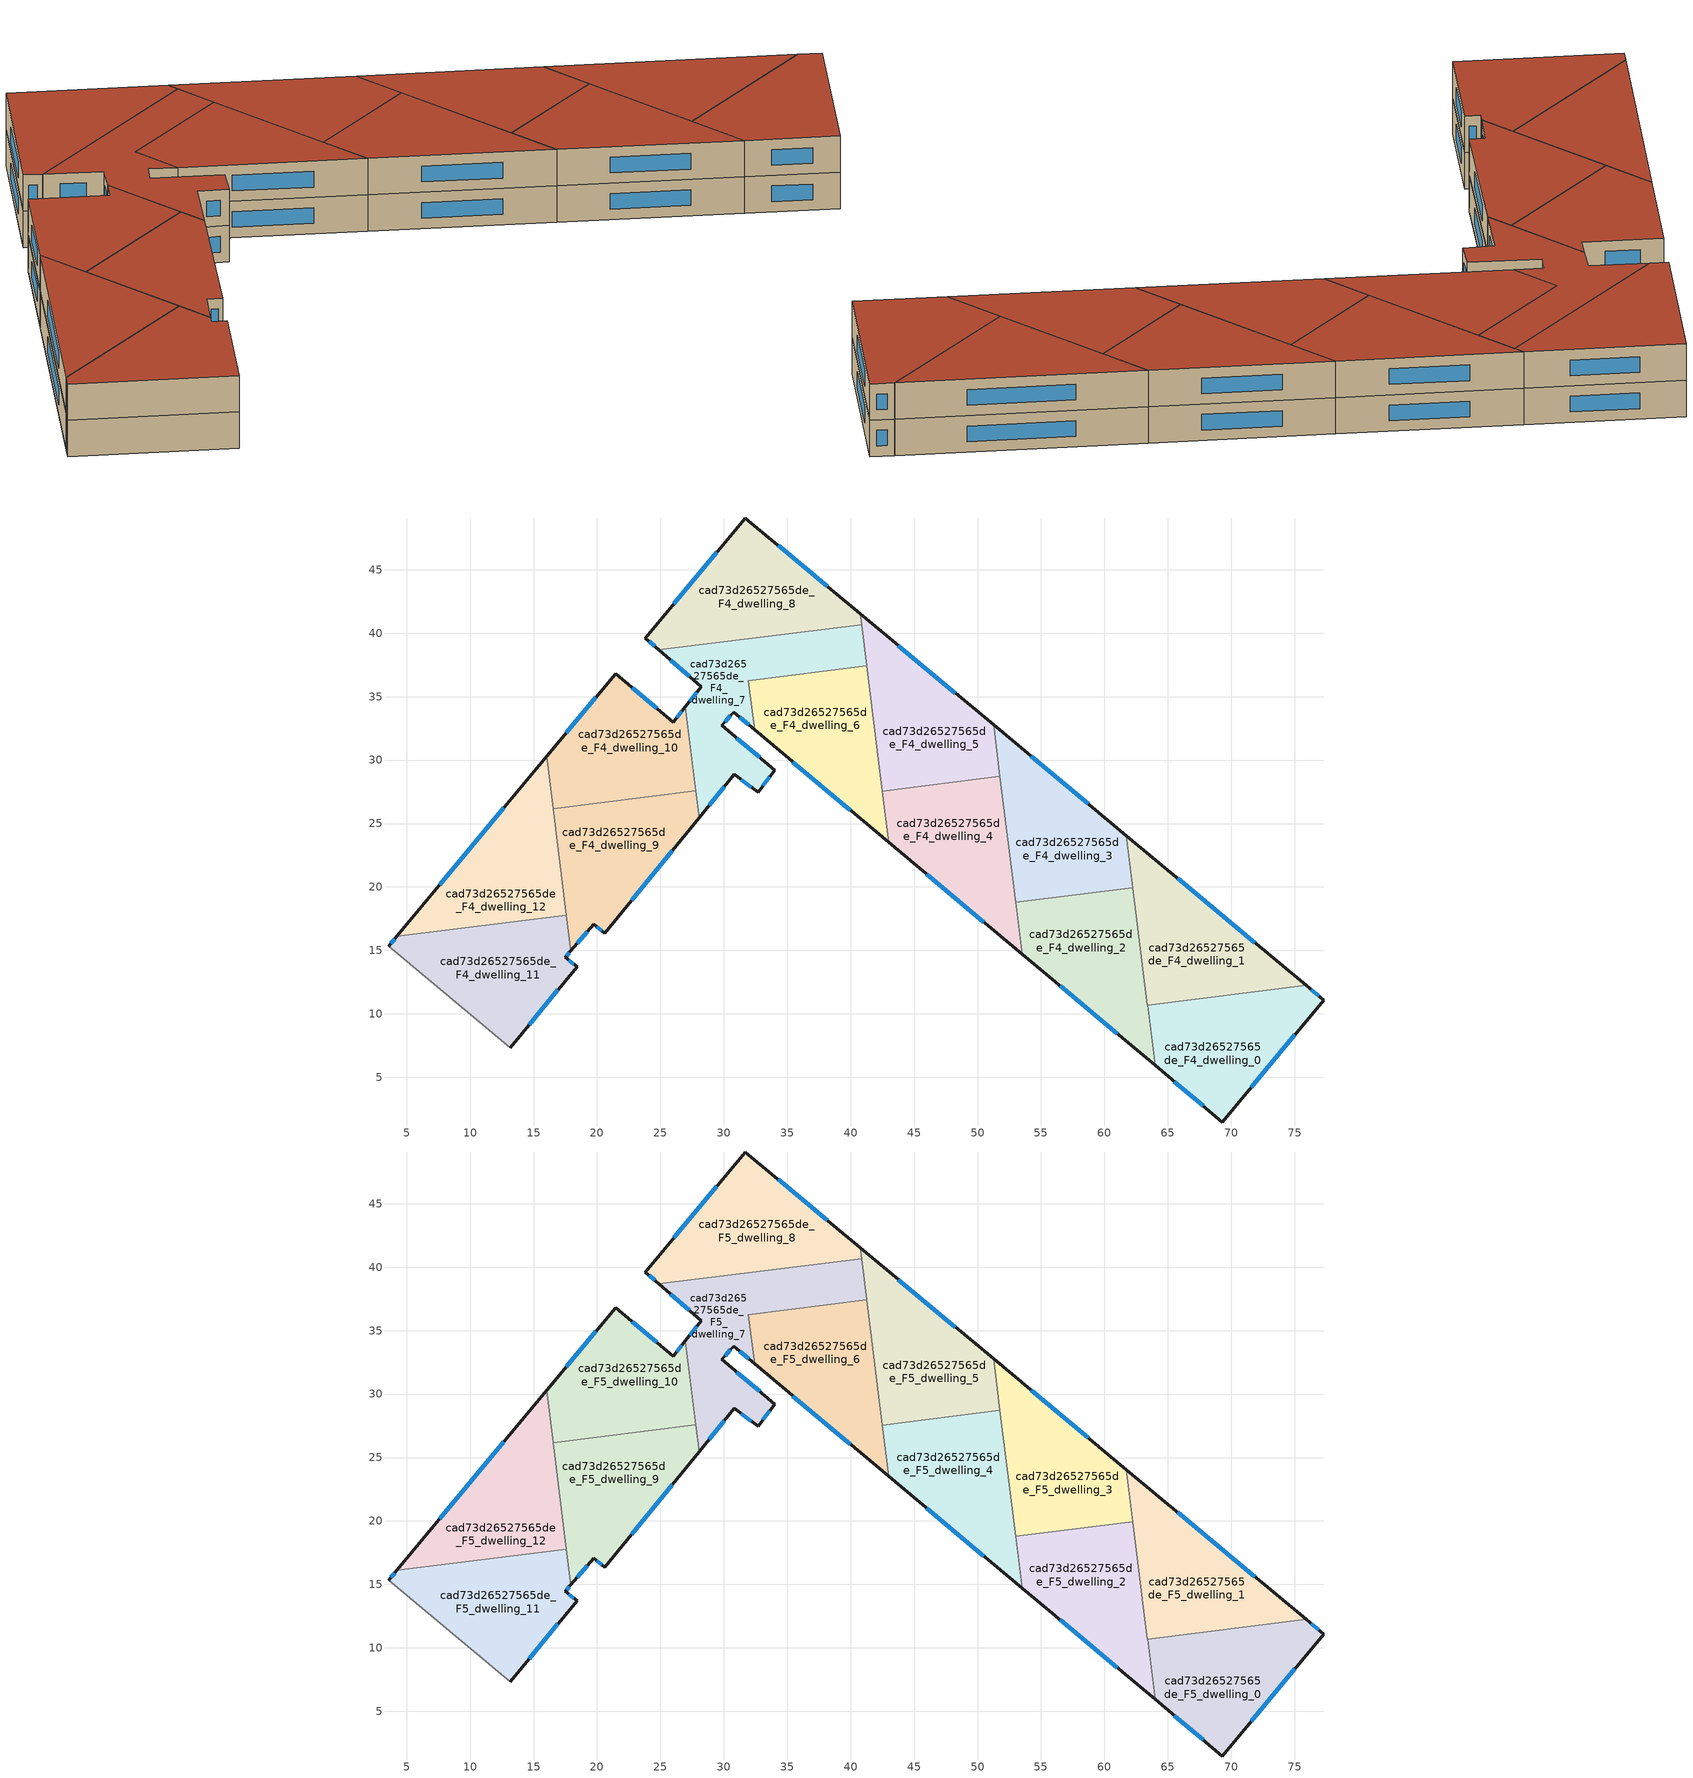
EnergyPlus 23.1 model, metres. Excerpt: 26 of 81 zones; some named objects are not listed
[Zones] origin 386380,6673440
cad73d26527565de_F4_dwelling_0
 floor to cad73d26527565de_F3_dwelling_0 (EU_floor_Construction): 77.3,11.08 69.3,1.47 63.99,5.93 63.4,10.68 75.9,12.24 z12
 wall outside (EU_wall_Construction): 63.99,5.93 69.3,1.47 77.3,11.08 75.9,12.24 z12:15
 wall to cad73d26527565de_F4_dwelling_1 (EU_wall_Construction): 75.9,12.24 63.4,10.68 z12:15
 wall to cad73d26527565de_F4_dwelling_2 (EU_wall_Construction): 63.4,10.68 63.99,5.93 z12:15
 window (EU_Window_Construction): 76.9,11.41 76.3,11.91 / 71.59,4.22 75.01,8.33 / 65.51,4.65 67.78,2.74 z12.86:14.14
cad73d26527565de_F4_dwelling_1
 floor to cad73d26527565de_F3_dwelling_1 (EU_floor_Construction): 75.9,12.24 63.4,10.68 61.73,24.05 z12
 wall outside (EU_wall_Construction): 75.9,12.24 61.73,24.05 z12:15
 wall to cad73d26527565de_F4_dwelling_3 (EU_wall_Construction): 61.73,24.05 62.24,19.94 z12:15
 wall to cad73d26527565de_F4_dwelling_2 (EU_wall_Construction): 62.24,19.94 63.39,10.68 z12:15
 window (EU_Window_Construction): 71.85,15.62 65.78,20.68 z12.86:14.14
cad73d26527565de_F4_dwelling_10
 floor to cad73d26527565de_F3_dwelling_10 (EU_floor_Construction): 26.97,34.19 27.79,27.58 16.55,26.18 16.04,30.29 21.47,36.81 26.03,32.99 z12
 wall outside (EU_wall_Construction): 26.97,34.19 26.03,32.99 21.47,36.81 16.04,30.29 z12:15
 wall to cad73d26527565de_F4_dwelling_9 (EU_wall_Construction): 16.55,26.18 27.79,27.58 z12:15
 wall to cad73d26527565de_F4_dwelling_12 (EU_wall_Construction): 16.04,30.29 16.55,26.18 z12:15
 wall to cad73d26527565de_F4_dwelling_7 (EU_wall_Construction): 27.8,27.58 26.97,34.19 z12:15
 window (EU_Window_Construction): 19.92,34.95 17.59,32.15 / 24.73,34.08 22.77,35.72 / 26.7,33.85 26.3,33.33 z12.86:14.14
cad73d26527565de_F4_dwelling_11
 floor to cad73d26527565de_F3_dwelling_11 (EU_floor_Construction): 17.6,17.77 17.95,14.95 17.51,14.44 18.43,13.7 13.16,7.33 3.58,15.32 4.23,16.11 z12
 wall outside (EU_wall_Construction): 13.16,7.33 18.43,13.7 17.51,14.44 17.95,14.95 / 4.23,16.11 3.58,15.32 z12:15
 wall adiabatic (EU_wall_Construction): 3.58,15.32 13.16,7.33 z12:15
 wall to cad73d26527565de_F4_dwelling_12 (EU_wall_Construction): 17.6,17.77 4.23,16.11 z12:15
 wall to cad73d26527565de_F4_dwelling_9 (EU_wall_Construction): 17.95,14.95 17.6,17.77 z12:15
 window (EU_Window_Construction): 14.67,9.15 16.93,11.88 / 4.04,15.88 3.76,15.55 / 17.64,14.59 17.82,14.81 / 18.17,13.91 17.78,14.23 z12.86:14.14
cad73d26527565de_F4_dwelling_12
 floor to cad73d26527565de_F3_dwelling_12 (EU_floor_Construction): 16.04,30.29 17.6,17.77 4.23,16.11 z12
 wall outside (EU_wall_Construction): 16.04,30.29 4.23,16.11 z12:15
 wall to cad73d26527565de_F4_dwelling_9 (EU_wall_Construction): 17.6,17.77 16.55,26.18 z12:15
 window (EU_Window_Construction): 12.66,26.24 7.6,20.16 z12.86:14.14
cad73d26527565de_F4_dwelling_2
 floor to cad73d26527565de_F3_dwelling_2 (EU_floor_Construction): 62.24,19.94 63.99,5.93 53.51,14.71 53,18.79 z12
 wall outside (EU_wall_Construction): 53.51,14.71 63.99,5.93 z12:15
 wall to cad73d26527565de_F4_dwelling_3 (EU_wall_Construction): 62.24,19.94 53,18.79 z12:15
 wall to cad73d26527565de_F4_dwelling_4 (EU_wall_Construction): 53,18.79 53.51,14.71 z12:15
 window (EU_Window_Construction): 56.5,12.2 60.99,8.44 z12.86:14.14
cad73d26527565de_F4_dwelling_3
 floor to cad73d26527565de_F3_dwelling_3 (EU_floor_Construction): 61.73,24.05 62.24,19.94 53,18.79 51.26,32.77 z12
 wall outside (EU_wall_Construction): 61.73,24.05 51.26,32.77 z12:15
 wall to cad73d26527565de_F4_dwelling_5 (EU_wall_Construction): 51.26,32.77 51.76,28.71 z12:15
 wall to cad73d26527565de_F4_dwelling_4 (EU_wall_Construction): 51.76,28.71 53,18.79 z12:15
 window (EU_Window_Construction): 58.74,26.54 54.25,30.28 z12.86:14.14
cad73d26527565de_F4_dwelling_4
 floor to cad73d26527565de_F3_dwelling_4 (EU_floor_Construction): 51.76,28.71 53.51,14.71 43,23.52 42.49,27.55 z12
 wall outside (EU_wall_Construction): 43,23.52 53.51,14.71 z12:15
 wall to cad73d26527565de_F4_dwelling_5 (EU_wall_Construction): 51.76,28.71 42.49,27.55 z12:15
 wall to cad73d26527565de_F4_dwelling_6 (EU_wall_Construction): 42.49,27.55 43,23.52 z12:15
 window (EU_Window_Construction): 46,21 50.5,17.23 z12.86:14.14
cad73d26527565de_F4_dwelling_5
 floor to cad73d26527565de_F3_dwelling_5 (EU_floor_Construction): 51.26,32.77 51.76,28.71 42.49,27.55 40.75,41.53 z12
 wall outside (EU_wall_Construction): 51.26,32.77 40.75,41.53 z12:15
 wall to cad73d26527565de_F4_dwelling_7 (EU_wall_Construction): 40.86,40.68 41.26,37.42 z12:15
 wall to cad73d26527565de_F4_dwelling_8 (EU_wall_Construction): 40.75,41.53 40.86,40.68 z12:15
 wall to cad73d26527565de_F4_dwelling_6 (EU_wall_Construction): 41.26,37.42 42.49,27.56 z12:15
 window (EU_Window_Construction): 48.26,35.27 43.75,39.02 z12.86:14.14
cad73d26527565de_F4_dwelling_6
 floor to cad73d26527565de_F3_dwelling_6 (EU_floor_Construction): 41.26,37.42 43,23.52 32.43,32.38 31.94,36.26 z12
 wall outside (EU_wall_Construction): 32.43,32.38 43,23.52 z12:15
 wall to cad73d26527565de_F4_dwelling_7 (EU_wall_Construction): 41.26,37.42 31.94,36.26 32.43,32.38 z12:15
 window (EU_Window_Construction): 35.45,29.85 39.98,26.05 z12.86:14.14
cad73d26527565de_F4_dwelling_7
 floor to cad73d26527565de_F3_dwelling_7 (EU_floor_Construction): 40.86,40.68 41.26,37.42 31.94,36.26 32.43,32.38 30.77,33.77 29.84,32.74 34.01,29.2 32.71,27.47 30.83,28.86 28.06,25.46 26.97,34.19 28.22,35.78 24.87,38.69 z12
 wall outside (EU_wall_Construction): 28.06,25.46 30.83,28.86 32.71,27.47 34.01,29.2 29.84,32.74 30.77,33.77 32.43,32.38 / 24.87,38.69 28.22,35.78 26.97,34.19 z12:15
 wall to cad73d26527565de_F4_dwelling_8 (EU_wall_Construction): 40.86,40.68 24.87,38.69 z12:15
 wall to cad73d26527565de_F4_dwelling_9 (EU_wall_Construction): 27.8,27.58 28.06,25.46 z12:15
 window (EU_Window_Construction): 31.24,33.37 31.95,32.78 / 30.1,33.04 30.5,33.48 / 32.81,30.21 31.03,31.73 / 33.08,27.96 33.63,28.7 / 31.37,28.46 32.17,27.87 / 28.85,26.43 30.04,27.89 / 27.86,35.33 27.33,34.65 / 25.82,37.86 27.26,36.61 z12.86:14.14
cad73d26527565de_F4_dwelling_8
 floor to cad73d26527565de_F3_dwelling_8 (EU_floor_Construction): 40.75,41.53 40.86,40.68 24.87,38.69 23.8,39.61 31.68,49.08 z12
 wall outside (EU_wall_Construction): 40.75,41.53 31.68,49.08 23.8,39.61 24.87,38.69 z12:15
 window (EU_Window_Construction): 24.11,39.35 24.56,38.95 / 29.43,46.38 26.05,42.32 / 38.16,43.68 34.27,46.92 z12.86:14.14
cad73d26527565de_F4_dwelling_9
 floor to cad73d26527565de_F3_dwelling_9 (EU_floor_Construction): 27.79,27.58 28.06,25.46 20.62,16.34 19.73,17.05 17.95,14.95 16.55,26.18 z12
 wall outside (EU_wall_Construction): 17.95,14.95 19.73,17.05 20.62,16.34 28.06,25.46 z12:15
 window (EU_Window_Construction): 19.99,16.85 20.37,16.54 / 18.46,15.55 19.22,16.45 / 22.75,18.95 25.93,22.86 z12.86:14.14
cad73d26527565de_F5_dwelling_0
 floor to cad73d26527565de_F4_dwelling_0 (EU_floor_Construction): 77.3,11.08 69.3,1.47 63.99,5.93 63.4,10.68 75.9,12.24 z15
 wall outside (EU_wall_Construction): 63.99,5.93 69.3,1.47 77.3,11.08 75.9,12.24 z15:18
 wall to cad73d26527565de_F5_dwelling_1 (EU_wall_Construction): 75.9,12.24 63.4,10.68 z15:18
 wall to cad73d26527565de_F5_dwelling_2 (EU_wall_Construction): 63.4,10.68 63.99,5.93 z15:18
 window (EU_Window_Construction): 76.9,11.41 76.3,11.91 / 71.59,4.22 75.01,8.33 / 65.51,4.65 67.78,2.74 z15.86:17.14
 roof outside (EU_roof_Construction): 69.3,1.47 77.3,11.08 75.9,12.24 63.4,10.68 63.99,5.93 z18
cad73d26527565de_F5_dwelling_1
 floor to cad73d26527565de_F4_dwelling_1 (EU_floor_Construction): 75.9,12.24 63.4,10.68 61.73,24.05 z15
 wall outside (EU_wall_Construction): 75.9,12.24 61.73,24.05 z15:18
 wall to cad73d26527565de_F5_dwelling_3 (EU_wall_Construction): 61.73,24.05 62.24,19.94 z15:18
 wall to cad73d26527565de_F5_dwelling_2 (EU_wall_Construction): 62.24,19.94 63.39,10.68 z15:18
 window (EU_Window_Construction): 71.85,15.62 65.78,20.68 z15.86:17.14
 roof outside (EU_roof_Construction): 75.9,12.24 61.73,24.05 63.4,10.68 z18
cad73d26527565de_F5_dwelling_10
 floor to cad73d26527565de_F4_dwelling_10 (EU_floor_Construction): 26.97,34.19 27.79,27.58 16.55,26.18 16.04,30.29 21.47,36.81 26.03,32.99 z15
 wall outside (EU_wall_Construction): 26.97,34.19 26.03,32.99 21.47,36.81 16.04,30.29 z15:18
 wall to cad73d26527565de_F5_dwelling_9 (EU_wall_Construction): 16.55,26.18 27.79,27.58 z15:18
 wall to cad73d26527565de_F5_dwelling_12 (EU_wall_Construction): 16.04,30.29 16.55,26.18 z15:18
 wall to cad73d26527565de_F5_dwelling_7 (EU_wall_Construction): 27.8,27.58 26.97,34.19 z15:18
 window (EU_Window_Construction): 19.92,34.95 17.59,32.15 / 24.73,34.08 22.77,35.72 / 26.7,33.85 26.3,33.33 z15.86:17.14
 roof outside (EU_roof_Construction): 27.79,27.58 26.97,34.19 26.03,32.99 21.47,36.81 16.04,30.29 16.55,26.18 z18
cad73d26527565de_F5_dwelling_11
 floor to cad73d26527565de_F4_dwelling_11 (EU_floor_Construction): 17.6,17.77 17.95,14.95 17.51,14.44 18.43,13.7 13.16,7.33 3.58,15.32 4.23,16.11 z15
 wall outside (EU_wall_Construction): 13.16,7.33 18.43,13.7 17.51,14.44 17.95,14.95 / 4.23,16.11 3.58,15.32 z15:18
 wall adiabatic (EU_wall_Construction): 3.58,15.32 13.16,7.33 z15:18
 wall to cad73d26527565de_F5_dwelling_12 (EU_wall_Construction): 17.6,17.77 4.23,16.11 z15:18
 wall to cad73d26527565de_F5_dwelling_9 (EU_wall_Construction): 17.95,14.95 17.6,17.77 z15:18
 window (EU_Window_Construction): 14.67,9.15 16.93,11.88 / 4.04,15.88 3.76,15.55 / 17.64,14.59 17.82,14.81 / 18.17,13.91 17.78,14.23 z15.86:17.14
 roof outside (EU_roof_Construction): 13.16,7.33 18.43,13.7 17.51,14.44 17.95,14.95 17.6,17.77 4.23,16.11 3.58,15.32 z18
cad73d26527565de_F5_dwelling_12
 floor to cad73d26527565de_F4_dwelling_12 (EU_floor_Construction): 16.04,30.29 17.6,17.77 4.23,16.11 z15
 wall outside (EU_wall_Construction): 16.04,30.29 4.23,16.11 z15:18
 wall to cad73d26527565de_F5_dwelling_9 (EU_wall_Construction): 17.6,17.77 16.55,26.18 z15:18
 window (EU_Window_Construction): 12.66,26.24 7.6,20.16 z15.86:17.14
 roof outside (EU_roof_Construction): 17.6,17.77 16.04,30.29 4.23,16.11 z18
cad73d26527565de_F5_dwelling_2
 floor to cad73d26527565de_F4_dwelling_2 (EU_floor_Construction): 62.24,19.94 63.99,5.93 53.51,14.71 53,18.79 z15
 wall outside (EU_wall_Construction): 53.51,14.71 63.99,5.93 z15:18
 wall to cad73d26527565de_F5_dwelling_3 (EU_wall_Construction): 62.24,19.94 53,18.79 z15:18
 wall to cad73d26527565de_F5_dwelling_4 (EU_wall_Construction): 53,18.79 53.51,14.71 z15:18
 window (EU_Window_Construction): 56.5,12.2 60.99,8.44 z15.86:17.14
 roof outside (EU_roof_Construction): 63.99,5.93 62.24,19.94 53,18.79 53.51,14.71 z18
cad73d26527565de_F5_dwelling_3
 floor to cad73d26527565de_F4_dwelling_3 (EU_floor_Construction): 61.73,24.05 62.24,19.94 53,18.79 51.26,32.77 z15
 wall outside (EU_wall_Construction): 61.73,24.05 51.26,32.77 z15:18
 wall to cad73d26527565de_F5_dwelling_5 (EU_wall_Construction): 51.26,32.77 51.76,28.71 z15:18
 wall to cad73d26527565de_F5_dwelling_4 (EU_wall_Construction): 51.76,28.71 53,18.79 z15:18
 window (EU_Window_Construction): 58.74,26.54 54.25,30.28 z15.86:17.14
 roof outside (EU_roof_Construction): 62.24,19.94 61.73,24.05 51.26,32.77 53,18.79 z18
cad73d26527565de_F5_dwelling_4
 floor to cad73d26527565de_F4_dwelling_4 (EU_floor_Construction): 51.76,28.71 53.51,14.71 43,23.52 42.49,27.55 z15
 wall outside (EU_wall_Construction): 43,23.52 53.51,14.71 z15:18
 wall to cad73d26527565de_F5_dwelling_5 (EU_wall_Construction): 51.76,28.71 42.49,27.55 z15:18
 wall to cad73d26527565de_F5_dwelling_6 (EU_wall_Construction): 42.49,27.55 43,23.52 z15:18
 window (EU_Window_Construction): 46,21 50.5,17.23 z15.86:17.14
 roof outside (EU_roof_Construction): 53.51,14.71 51.76,28.71 42.49,27.55 43,23.52 z18
cad73d26527565de_F5_dwelling_5
 floor to cad73d26527565de_F4_dwelling_5 (EU_floor_Construction): 51.26,32.77 51.76,28.71 42.49,27.55 40.75,41.53 z15
 wall outside (EU_wall_Construction): 51.26,32.77 40.75,41.53 z15:18
 wall to cad73d26527565de_F5_dwelling_7 (EU_wall_Construction): 40.86,40.68 41.26,37.42 z15:18
 wall to cad73d26527565de_F5_dwelling_8 (EU_wall_Construction): 40.75,41.53 40.86,40.68 z15:18
 wall to cad73d26527565de_F5_dwelling_6 (EU_wall_Construction): 41.26,37.42 42.49,27.56 z15:18
 window (EU_Window_Construction): 48.26,35.27 43.75,39.02 z15.86:17.14
 roof outside (EU_roof_Construction): 51.76,28.71 51.26,32.77 40.75,41.53 42.49,27.55 z18
cad73d26527565de_F5_dwelling_6
 floor to cad73d26527565de_F4_dwelling_6 (EU_floor_Construction): 41.26,37.42 43,23.52 32.43,32.38 31.94,36.26 z15
 wall outside (EU_wall_Construction): 32.43,32.38 43,23.52 z15:18
 wall to cad73d26527565de_F5_dwelling_7 (EU_wall_Construction): 41.26,37.42 31.94,36.26 32.43,32.38 z15:18
 window (EU_Window_Construction): 35.45,29.85 39.98,26.05 z15.86:17.14
 roof outside (EU_roof_Construction): 43,23.52 41.26,37.42 31.94,36.26 32.43,32.38 z18
cad73d26527565de_F5_dwelling_7
 floor to cad73d26527565de_F4_dwelling_7 (EU_floor_Construction): 40.86,40.68 41.26,37.42 31.94,36.26 32.43,32.38 30.77,33.77 29.84,32.74 34.01,29.2 32.71,27.47 30.83,28.86 28.06,25.46 26.97,34.19 28.22,35.78 24.87,38.69 z15
 wall outside (EU_wall_Construction): 28.06,25.46 30.83,28.86 32.71,27.47 34.01,29.2 29.84,32.74 30.77,33.77 32.43,32.38 / 24.87,38.69 28.22,35.78 26.97,34.19 z15:18
 wall to cad73d26527565de_F5_dwelling_8 (EU_wall_Construction): 40.86,40.68 24.87,38.69 z15:18
 wall to cad73d26527565de_F5_dwelling_9 (EU_wall_Construction): 27.8,27.58 28.06,25.46 z15:18
 window (EU_Window_Construction): 31.24,33.37 31.95,32.78 / 30.1,33.04 30.5,33.48 / 32.81,30.21 31.03,31.73 / 33.08,27.96 33.63,28.7 / 31.37,28.46 32.17,27.87 / 28.85,26.43 30.04,27.89 / 27.86,35.33 27.33,34.65 / 25.82,37.86 27.26,36.61 z15.86:17.14
 roof outside (EU_roof_Construction): 34.01,29.2 29.84,32.74 30.77,33.77 32.43,32.38 31.94,36.26 41.26,37.42 40.86,40.68 24.87,38.69 28.22,35.78 26.97,34.19 28.06,25.46 30.83,28.86 32.71,27.47 z18
cad73d26527565de_F5_dwelling_8
 floor to cad73d26527565de_F4_dwelling_8 (EU_floor_Construction): 40.75,41.53 40.86,40.68 24.87,38.69 23.8,39.61 31.68,49.08 z15
 wall outside (EU_wall_Construction): 40.75,41.53 31.68,49.08 23.8,39.61 24.87,38.69 z15:18
 window (EU_Window_Construction): 24.11,39.35 24.56,38.95 / 29.43,46.38 26.05,42.32 / 38.16,43.68 34.27,46.92 z15.86:17.14
 roof outside (EU_roof_Construction): 40.86,40.68 40.75,41.53 31.68,49.08 23.8,39.61 24.87,38.69 z18
cad73d26527565de_F5_dwelling_9
 floor to cad73d26527565de_F4_dwelling_9 (EU_floor_Construction): 27.79,27.58 28.06,25.46 20.62,16.34 19.73,17.05 17.95,14.95 16.55,26.18 z15
 wall outside (EU_wall_Construction): 17.95,14.95 19.73,17.05 20.62,16.34 28.06,25.46 z15:18
 window (EU_Window_Construction): 19.99,16.85 20.37,16.54 / 18.46,15.55 19.22,16.45 / 22.75,18.95 25.93,22.86 z15.86:17.14
 roof outside (EU_roof_Construction): 20.62,16.34 28.06,25.46 27.79,27.58 16.55,26.18 17.95,14.95 19.73,17.05 z18
[Building]
EU S2 Campaign: North Axis=0; Terrain=City; Solar Distribution=FullExterior
[Site:Location]
Helsinki-Vantaa.AP: Latitude=60.317; Longitude=24.963; Time Zone=2; Elevation=54.6
[SizingPeriod:WeatherFileDays]
AnnualSizingPeriod: Begin Month=1; Begin Day of Month=1; End Month=12; End Day of Month=31; Day of Week for Start Day=Monday; Use Weather File Daylight Saving Period=No; Use Weather File Rain and Snow Indicators=No
[MATERIAL]
EU_InternalMass_Material: Roughness=MediumRough; Thickness=0.1; Conductivity=1; Density=1800; Specific Heat=900; Thermal Absorptance=0.9; Solar Absorptance=0.7; Visible Absorptance=0.7
[MATERIAL:NOMASS] Roughness=MediumRough; Thermal Absorptance=0.9; Solar Absorptance=0.7; Visible Absorptance=0.7
Name | Thermal Resistance
EU_wall_NoMass | 1.10183
EU_roof_NoMass; EU_floor_NoMass | 1.70606
[WINDOWMATERIAL:SIMPLEGLAZINGSYSTEM]
EU_Window_SimpleGlazing: UFactor=3.11035; Solar Heat Gain Coefficient=0.8; Visible Transmittance=0.8
[CONSTRUCTION]
EU_wall_Construction: EU_wall_NoMass
EU_roof_Construction: EU_roof_NoMass
EU_floor_Construction: EU_floor_NoMass
EU_Window_Construction: EU_Window_SimpleGlazing
EU_InternalMass_Construction: EU_InternalMass_Material
[ZONE] Type=1; Multiplier=1; Ceiling Height=autocalculate; Floor Area=autocalculate; Part of Total Floor Area=Yes
Name | Volume
cad73d26527565de_F4_dwelling_0; cad73d26527565de_F5_dwelling_0 | 254.694
cad73d26527565de_F4_dwelling_1; cad73d26527565de_F5_dwelling_1 | 254.688
cad73d26527565de_F4_dwelling_10; cad73d26527565de_F5_dwelling_10 | 245.131
cad73d26527565de_F4_dwelling_11; cad73d26527565de_F5_dwelling_11 | 254.837
cad73d26527565de_F4_dwelling_12; cad73d26527565de_F5_dwelling_12 | 254.868
cad73d26527565de_F4_dwelling_2; cad73d26527565de_F5_dwelling_2 | 254.708
cad73d26527565de_F4_dwelling_3; cad73d26527565de_F5_dwelling_3 | 254.701
cad73d26527565de_F4_dwelling_4; cad73d26527565de_F5_dwelling_4 | 254.673
cad73d26527565de_F4_dwelling_5; cad73d26527565de_F5_dwelling_5 | 254.693
cad73d26527565de_F4_dwelling_6; cad73d26527565de_F5_dwelling_6 | 252.516
cad73d26527565de_F4_dwelling_7; cad73d26527565de_F5_dwelling_7 | 265.201
cad73d26527565de_F4_dwelling_8; cad73d26527565de_F5_dwelling_8 | 265.176
cad73d26527565de_F4_dwelling_9; cad73d26527565de_F5_dwelling_9 | 245.107
[INTERNALMASS] Construction=EU_InternalMass_Construction
Name | Zone or ZoneList | Surface Area
cad73d26527565de_F4_dwelling_0_EU_InternalMass | cad73d26527565de_F4_dwelling_0 | 84.8974
cad73d26527565de_F4_dwelling_1_EU_InternalMass | cad73d26527565de_F4_dwelling_1 | 84.8969
cad73d26527565de_F4_dwelling_2_EU_InternalMass | cad73d26527565de_F4_dwelling_2 | 84.8987
cad73d26527565de_F4_dwelling_3_EU_InternalMass | cad73d26527565de_F4_dwelling_3 | 84.8947
cad73d26527565de_F4_dwelling_4_EU_InternalMass | cad73d26527565de_F4_dwelling_4 | 84.8917
cad73d26527565de_F4_dwelling_5_EU_InternalMass | cad73d26527565de_F4_dwelling_5 | 84.8967
cad73d26527565de_F4_dwelling_6_EU_InternalMass | cad73d26527565de_F4_dwelling_6 | 84.1707
cad73d26527565de_F4_dwelling_7_EU_InternalMass | cad73d26527565de_F4_dwelling_7 | 88.399
cad73d26527565de_F4_dwelling_8_EU_InternalMass | cad73d26527565de_F4_dwelling_8 | 88.3927
cad73d26527565de_F4_dwelling_9_EU_InternalMass | cad73d26527565de_F4_dwelling_9 | 81.7044
cad73d26527565de_F4_dwelling_10_EU_InternalMass | cad73d26527565de_F4_dwelling_10 | 81.7111
cad73d26527565de_F4_dwelling_11_EU_InternalMass | cad73d26527565de_F4_dwelling_11 | 84.9461
cad73d26527565de_F4_dwelling_12_EU_InternalMass | cad73d26527565de_F4_dwelling_12 | 84.9504
cad73d26527565de_F5_dwelling_0_EU_InternalMass | cad73d26527565de_F5_dwelling_0 | 84.8974
cad73d26527565de_F5_dwelling_1_EU_InternalMass | cad73d26527565de_F5_dwelling_1 | 84.8969
cad73d26527565de_F5_dwelling_2_EU_InternalMass | cad73d26527565de_F5_dwelling_2 | 84.8987
cad73d26527565de_F5_dwelling_3_EU_InternalMass | cad73d26527565de_F5_dwelling_3 | 84.8947
cad73d26527565de_F5_dwelling_4_EU_InternalMass | cad73d26527565de_F5_dwelling_4 | 84.8917
cad73d26527565de_F5_dwelling_5_EU_InternalMass | cad73d26527565de_F5_dwelling_5 | 84.8967
cad73d26527565de_F5_dwelling_6_EU_InternalMass | cad73d26527565de_F5_dwelling_6 | 84.1707
cad73d26527565de_F5_dwelling_7_EU_InternalMass | cad73d26527565de_F5_dwelling_7 | 88.399
cad73d26527565de_F5_dwelling_8_EU_InternalMass | cad73d26527565de_F5_dwelling_8 | 88.3927
cad73d26527565de_F5_dwelling_9_EU_InternalMass | cad73d26527565de_F5_dwelling_9 | 81.7044
cad73d26527565de_F5_dwelling_10_EU_InternalMass | cad73d26527565de_F5_dwelling_10 | 81.7111
cad73d26527565de_F5_dwelling_11_EU_InternalMass | cad73d26527565de_F5_dwelling_11 | 84.9461
cad73d26527565de_F5_dwelling_12_EU_InternalMass | cad73d26527565de_F5_dwelling_12 | 84.9504
[OTHEREQUIPMENT] Fuel Type=Electricity; Design Level Calculation Method=Watts/Area; Power per Zone Floor Area=1; Fraction Latent=0; Fraction Radiant=0; Fraction Lost=0; Carbon Dioxide Generation Rate=0; EndUse Subcategory=EU_Step8_InternalGains
Name | Zone or ZoneList or Space or SpaceList | Schedule
EU_Step8_InternalGain_cad73d26527565de_F4_dwelling_0_f000 | cad73d26527565de_F4_dwelling_0 | EU_Step8_GainSchedule_cad73d26527565de_F4_dwelling_0_f000
EU_Step8_InternalGain_cad73d26527565de_F4_dwelling_1_f000 | cad73d26527565de_F4_dwelling_1 | EU_Step8_GainSchedule_cad73d26527565de_F4_dwelling_1_f000
EU_Step8_InternalGain_cad73d26527565de_F4_dwelling_2_f000 | cad73d26527565de_F4_dwelling_2 | EU_Step8_GainSchedule_cad73d26527565de_F4_dwelling_2_f000
EU_Step8_InternalGain_cad73d26527565de_F4_dwelling_3_f000 | cad73d26527565de_F4_dwelling_3 | EU_Step8_GainSchedule_cad73d26527565de_F4_dwelling_3_f000
EU_Step8_InternalGain_cad73d26527565de_F4_dwelling_4_f000 | cad73d26527565de_F4_dwelling_4 | EU_Step8_GainSchedule_cad73d26527565de_F4_dwelling_4_f000
EU_Step8_InternalGain_cad73d26527565de_F4_dwelling_5_f000 | cad73d26527565de_F4_dwelling_5 | EU_Step8_GainSchedule_cad73d26527565de_F4_dwelling_5_f000
EU_Step8_InternalGain_cad73d26527565de_F4_dwelling_6_f000 | cad73d26527565de_F4_dwelling_6 | EU_Step8_GainSchedule_cad73d26527565de_F4_dwelling_6_f000
EU_Step8_InternalGain_cad73d26527565de_F4_dwelling_7_f000 | cad73d26527565de_F4_dwelling_7 | EU_Step8_GainSchedule_cad73d26527565de_F4_dwelling_7_f000
EU_Step8_InternalGain_cad73d26527565de_F4_dwelling_8_f000 | cad73d26527565de_F4_dwelling_8 | EU_Step8_GainSchedule_cad73d26527565de_F4_dwelling_8_f000
EU_Step8_InternalGain_cad73d26527565de_F4_dwelling_9_f000 | cad73d26527565de_F4_dwelling_9 | EU_Step8_GainSchedule_cad73d26527565de_F4_dwelling_9_f000
EU_Step8_InternalGain_cad73d26527565de_F4_dwelling_10_f000 | cad73d26527565de_F4_dwelling_10 | EU_Step8_GainSchedule_cad73d26527565de_F4_dwelling_10_f000
EU_Step8_InternalGain_cad73d26527565de_F4_dwelling_11_f000 | cad73d26527565de_F4_dwelling_11 | EU_Step8_GainSchedule_cad73d26527565de_F4_dwelling_11_f000
EU_Step8_InternalGain_cad73d26527565de_F4_dwelling_12_f000 | cad73d26527565de_F4_dwelling_12 | EU_Step8_GainSchedule_cad73d26527565de_F4_dwelling_12_f000
EU_Step8_InternalGain_cad73d26527565de_F5_dwelling_0_f000 | cad73d26527565de_F5_dwelling_0 | EU_Step8_GainSchedule_cad73d26527565de_F5_dwelling_0_f000
EU_Step8_InternalGain_cad73d26527565de_F5_dwelling_1_f000 | cad73d26527565de_F5_dwelling_1 | EU_Step8_GainSchedule_cad73d26527565de_F5_dwelling_1_f000
EU_Step8_InternalGain_cad73d26527565de_F5_dwelling_2_f000 | cad73d26527565de_F5_dwelling_2 | EU_Step8_GainSchedule_cad73d26527565de_F5_dwelling_2_f000
EU_Step8_InternalGain_cad73d26527565de_F5_dwelling_3_f000 | cad73d26527565de_F5_dwelling_3 | EU_Step8_GainSchedule_cad73d26527565de_F5_dwelling_3_f000
EU_Step8_InternalGain_cad73d26527565de_F5_dwelling_4_f000 | cad73d26527565de_F5_dwelling_4 | EU_Step8_GainSchedule_cad73d26527565de_F5_dwelling_4_f000
EU_Step8_InternalGain_cad73d26527565de_F5_dwelling_5_f000 | cad73d26527565de_F5_dwelling_5 | EU_Step8_GainSchedule_cad73d26527565de_F5_dwelling_5_f000
EU_Step8_InternalGain_cad73d26527565de_F5_dwelling_6_f000 | cad73d26527565de_F5_dwelling_6 | EU_Step8_GainSchedule_cad73d26527565de_F5_dwelling_6_f000
EU_Step8_InternalGain_cad73d26527565de_F5_dwelling_7_f000 | cad73d26527565de_F5_dwelling_7 | EU_Step8_GainSchedule_cad73d26527565de_F5_dwelling_7_f000
EU_Step8_InternalGain_cad73d26527565de_F5_dwelling_8_f000 | cad73d26527565de_F5_dwelling_8 | EU_Step8_GainSchedule_cad73d26527565de_F5_dwelling_8_f000
EU_Step8_InternalGain_cad73d26527565de_F5_dwelling_9_f000 | cad73d26527565de_F5_dwelling_9 | EU_Step8_GainSchedule_cad73d26527565de_F5_dwelling_9_f000
EU_Step8_InternalGain_cad73d26527565de_F5_dwelling_10_f000 | cad73d26527565de_F5_dwelling_10 | EU_Step8_GainSchedule_cad73d26527565de_F5_dwelling_10_f000
EU_Step8_InternalGain_cad73d26527565de_F5_dwelling_11_f000 | cad73d26527565de_F5_dwelling_11 | EU_Step8_GainSchedule_cad73d26527565de_F5_dwelling_11_f000
EU_Step8_InternalGain_cad73d26527565de_F5_dwelling_12_f000 | cad73d26527565de_F5_dwelling_12 | EU_Step8_GainSchedule_cad73d26527565de_F5_dwelling_12_f000
[ZONEVENTILATION:DESIGNFLOWRATE] Schedule=EU_AlwaysOn; Design Flow Rate Calculation Method=AirChanges/Hour; Air Changes per Hour=0.756316; Ventilation Type=Natural; Fan Pressure Rise=0; Fan Total Efficiency=1; Constant Term Coefficient=1; Temperature Term Coefficient=0; Velocity Term Coefficient=0; Velocity Squared Term Coefficient=0; Minimum Indoor Temperature=-100; Maximum Indoor Temperature=100; Delta Temperature=-100; Minimum Outdoor Temperature=-100; Maximum Outdoor Temperature=100; Maximum Wind Speed=40
Name | Zone or ZoneList or Space or SpaceList
EU_ConstantAir_cad73d26527565de_F4_dwelling_0 | cad73d26527565de_F4_dwelling_0
EU_ConstantAir_cad73d26527565de_F4_dwelling_1 | cad73d26527565de_F4_dwelling_1
EU_ConstantAir_cad73d26527565de_F4_dwelling_2 | cad73d26527565de_F4_dwelling_2
EU_ConstantAir_cad73d26527565de_F4_dwelling_3 | cad73d26527565de_F4_dwelling_3
EU_ConstantAir_cad73d26527565de_F4_dwelling_4 | cad73d26527565de_F4_dwelling_4
EU_ConstantAir_cad73d26527565de_F4_dwelling_5 | cad73d26527565de_F4_dwelling_5
EU_ConstantAir_cad73d26527565de_F4_dwelling_6 | cad73d26527565de_F4_dwelling_6
EU_ConstantAir_cad73d26527565de_F4_dwelling_7 | cad73d26527565de_F4_dwelling_7
EU_ConstantAir_cad73d26527565de_F4_dwelling_8 | cad73d26527565de_F4_dwelling_8
EU_ConstantAir_cad73d26527565de_F4_dwelling_9 | cad73d26527565de_F4_dwelling_9
EU_ConstantAir_cad73d26527565de_F4_dwelling_10 | cad73d26527565de_F4_dwelling_10
EU_ConstantAir_cad73d26527565de_F4_dwelling_11 | cad73d26527565de_F4_dwelling_11
EU_ConstantAir_cad73d26527565de_F4_dwelling_12 | cad73d26527565de_F4_dwelling_12
EU_ConstantAir_cad73d26527565de_F5_dwelling_0 | cad73d26527565de_F5_dwelling_0
EU_ConstantAir_cad73d26527565de_F5_dwelling_1 | cad73d26527565de_F5_dwelling_1
EU_ConstantAir_cad73d26527565de_F5_dwelling_2 | cad73d26527565de_F5_dwelling_2
EU_ConstantAir_cad73d26527565de_F5_dwelling_3 | cad73d26527565de_F5_dwelling_3
EU_ConstantAir_cad73d26527565de_F5_dwelling_4 | cad73d26527565de_F5_dwelling_4
EU_ConstantAir_cad73d26527565de_F5_dwelling_5 | cad73d26527565de_F5_dwelling_5
EU_ConstantAir_cad73d26527565de_F5_dwelling_6 | cad73d26527565de_F5_dwelling_6
EU_ConstantAir_cad73d26527565de_F5_dwelling_7 | cad73d26527565de_F5_dwelling_7
EU_ConstantAir_cad73d26527565de_F5_dwelling_8 | cad73d26527565de_F5_dwelling_8
EU_ConstantAir_cad73d26527565de_F5_dwelling_9 | cad73d26527565de_F5_dwelling_9
EU_ConstantAir_cad73d26527565de_F5_dwelling_10 | cad73d26527565de_F5_dwelling_10
EU_ConstantAir_cad73d26527565de_F5_dwelling_11 | cad73d26527565de_F5_dwelling_11
EU_ConstantAir_cad73d26527565de_F5_dwelling_12 | cad73d26527565de_F5_dwelling_12
[HVACTEMPLATE:ZONE:IDEALLOADSAIRSYSTEM] System Availability Schedule=EU_AlwaysOn; Maximum Heating Supply Air Temperature=50; Minimum Cooling Supply Air Temperature=13; Maximum Heating Supply Air Humidity Ratio=0.0156; Minimum Cooling Supply Air Humidity Ratio=0.0077; Heating Limit=NoLimit; Cooling Limit=NoLimit; Heating Availability Schedule=EU_AlwaysOn; Cooling Availability Schedule=EU_CoolingOff; Dehumidification Control Type=ConstantSensibleHeatRatio; Cooling Sensible Heat Ratio=0.7; Dehumidification Setpoint=60; Humidification Control Type=None; Humidification Setpoint=30; Outdoor Air Method=None; Outdoor Air Flow Rate per Person=0.00944; Outdoor Air Flow Rate per Zone Floor Area=0; Outdoor Air Flow Rate per Zone=0; Demand Controlled Ventilation Type=None; Outdoor Air Economizer Type=NoEconomizer; Heat Recovery Type=None; Sensible Heat Recovery Effectiveness=0.7; Latent Heat Recovery Effectiveness=0.65
Name | Template Thermostat
cad73d26527565de_F4_dwelling_0 | EU_HeatOnly_cad73d26527565de_F4_dwelling_0
cad73d26527565de_F4_dwelling_1 | EU_HeatOnly_cad73d26527565de_F4_dwelling_1
cad73d26527565de_F4_dwelling_2 | EU_HeatOnly_cad73d26527565de_F4_dwelling_2
cad73d26527565de_F4_dwelling_3 | EU_HeatOnly_cad73d26527565de_F4_dwelling_3
cad73d26527565de_F4_dwelling_4 | EU_HeatOnly_cad73d26527565de_F4_dwelling_4
cad73d26527565de_F4_dwelling_5 | EU_HeatOnly_cad73d26527565de_F4_dwelling_5
cad73d26527565de_F4_dwelling_6 | EU_HeatOnly_cad73d26527565de_F4_dwelling_6
cad73d26527565de_F4_dwelling_7 | EU_HeatOnly_cad73d26527565de_F4_dwelling_7
cad73d26527565de_F4_dwelling_8 | EU_HeatOnly_cad73d26527565de_F4_dwelling_8
cad73d26527565de_F4_dwelling_9 | EU_HeatOnly_cad73d26527565de_F4_dwelling_9
cad73d26527565de_F4_dwelling_10 | EU_HeatOnly_cad73d26527565de_F4_dwelling_10
cad73d26527565de_F4_dwelling_11 | EU_HeatOnly_cad73d26527565de_F4_dwelling_11
cad73d26527565de_F4_dwelling_12 | EU_HeatOnly_cad73d26527565de_F4_dwelling_12
cad73d26527565de_F5_dwelling_0 | EU_HeatOnly_cad73d26527565de_F5_dwelling_0
cad73d26527565de_F5_dwelling_1 | EU_HeatOnly_cad73d26527565de_F5_dwelling_1
cad73d26527565de_F5_dwelling_2 | EU_HeatOnly_cad73d26527565de_F5_dwelling_2
cad73d26527565de_F5_dwelling_3 | EU_HeatOnly_cad73d26527565de_F5_dwelling_3
cad73d26527565de_F5_dwelling_4 | EU_HeatOnly_cad73d26527565de_F5_dwelling_4
cad73d26527565de_F5_dwelling_5 | EU_HeatOnly_cad73d26527565de_F5_dwelling_5
cad73d26527565de_F5_dwelling_6 | EU_HeatOnly_cad73d26527565de_F5_dwelling_6
cad73d26527565de_F5_dwelling_7 | EU_HeatOnly_cad73d26527565de_F5_dwelling_7
cad73d26527565de_F5_dwelling_8 | EU_HeatOnly_cad73d26527565de_F5_dwelling_8
cad73d26527565de_F5_dwelling_9 | EU_HeatOnly_cad73d26527565de_F5_dwelling_9
cad73d26527565de_F5_dwelling_10 | EU_HeatOnly_cad73d26527565de_F5_dwelling_10
cad73d26527565de_F5_dwelling_11 | EU_HeatOnly_cad73d26527565de_F5_dwelling_11
cad73d26527565de_F5_dwelling_12 | EU_HeatOnly_cad73d26527565de_F5_dwelling_12
[SIZING:ZONE] Zone Cooling Design Supply Air Temperature Input Method=SupplyAirTemperature; Zone Cooling Design Supply Air Temperature=13; Zone Heating Design Supply Air Temperature Input Method=SupplyAirTemperature; Zone Heating Design Supply Air Temperature=50; Zone Cooling Design Supply Air Humidity Ratio=0.008; Zone Heating Design Supply Air Humidity Ratio=0.008; Cooling Design Air Flow Method=DesignDay; Cooling Design Air Flow Rate=0; Cooling Minimum Air Flow per Zone Floor Area=0.000762; Cooling Minimum Air Flow=0; Cooling Minimum Air Flow Fraction=0.2; Heating Design Air Flow Method=DesignDay; Heating Design Air Flow Rate=0; Heating Maximum Air Flow per Zone Floor Area=0.002032; Heating Maximum Air Flow=0.141576; Heating Maximum Air Flow Fraction=0.3; Account for Dedicated Outdoor Air System=No; Dedicated Outdoor Air System Control Strategy=NeutralSupplyAir; Dedicated Outdoor Air Low Setpoint Temperature for Design=autosize; Dedicated Outdoor Air High Setpoint Temperature for Design=autosize; Zone Load Sizing Method=Sensible Load Only No Latent Load; Zone Latent Cooling Design Supply Air Humidity Ratio Input Method=HumidityRatioDifference; Zone Cooling Design Supply Air Humidity Ratio Difference=0.005; Zone Latent Heating Design Supply Air Humidity Ratio Input Method=HumidityRatioDifference; Zone Humidification Design Supply Air Humidity Ratio Difference=0.005
cad73d26527565de_F4_dwelling_0; cad73d26527565de_F4_dwelling_1; cad73d26527565de_F4_dwelling_2; cad73d26527565de_F4_dwelling_3; cad73d26527565de_F4_dwelling_4; cad73d26527565de_F4_dwelling_5; cad73d26527565de_F4_dwelling_6; cad73d26527565de_F4_dwelling_7; cad73d26527565de_F4_dwelling_8; cad73d26527565de_F4_dwelling_9; cad73d26527565de_F4_dwelling_10; cad73d26527565de_F4_dwelling_11; cad73d26527565de_F4_dwelling_12; cad73d26527565de_F5_dwelling_0; cad73d26527565de_F5_dwelling_1; cad73d26527565de_F5_dwelling_2; cad73d26527565de_F5_dwelling_3; cad73d26527565de_F5_dwelling_4; cad73d26527565de_F5_dwelling_5; cad73d26527565de_F5_dwelling_6; cad73d26527565de_F5_dwelling_7; cad73d26527565de_F5_dwelling_8; cad73d26527565de_F5_dwelling_9; cad73d26527565de_F5_dwelling_10; cad73d26527565de_F5_dwelling_11; cad73d26527565de_F5_dwelling_12
[SCHEDULE:CONSTANT]
Name | Hourly Value
EU_AlwaysOn | 1
EU_CoolingOff | 0
[SCHEDULE:FILE] Column Number=1; Rows to Skip at Top=0; Number of Hours of Data=8760; Column Separator=Comma; Interpolate to Timestep=No; Minutes per Item=60; Adjust Schedule for Daylight Savings=Yes
Name | File
EU_Step8_GainSchedule_cad73d26527565de_F4_dwelling_0_f000 | ../../schedules/cad73d26527565de/cad73d26527565de_F4_dwelling_0_f000_gain.csv
EU_Step8_GainSchedule_cad73d26527565de_F4_dwelling_1_f000 | ../../schedules/cad73d26527565de/cad73d26527565de_F4_dwelling_1_f000_gain.csv
EU_Step8_GainSchedule_cad73d26527565de_F4_dwelling_2_f000 | ../../schedules/cad73d26527565de/cad73d26527565de_F4_dwelling_2_f000_gain.csv
EU_Step8_GainSchedule_cad73d26527565de_F4_dwelling_3_f000 | ../../schedules/cad73d26527565de/cad73d26527565de_F4_dwelling_3_f000_gain.csv
EU_Step8_GainSchedule_cad73d26527565de_F4_dwelling_4_f000 | ../../schedules/cad73d26527565de/cad73d26527565de_F4_dwelling_4_f000_gain.csv
EU_Step8_GainSchedule_cad73d26527565de_F4_dwelling_5_f000 | ../../schedules/cad73d26527565de/cad73d26527565de_F4_dwelling_5_f000_gain.csv
EU_Step8_GainSchedule_cad73d26527565de_F4_dwelling_6_f000 | ../../schedules/cad73d26527565de/cad73d26527565de_F4_dwelling_6_f000_gain.csv
EU_Step8_GainSchedule_cad73d26527565de_F4_dwelling_7_f000 | ../../schedules/cad73d26527565de/cad73d26527565de_F4_dwelling_7_f000_gain.csv
EU_Step8_GainSchedule_cad73d26527565de_F4_dwelling_8_f000 | ../../schedules/cad73d26527565de/cad73d26527565de_F4_dwelling_8_f000_gain.csv
EU_Step8_GainSchedule_cad73d26527565de_F4_dwelling_9_f000 | ../../schedules/cad73d26527565de/cad73d26527565de_F4_dwelling_9_f000_gain.csv
EU_Step8_GainSchedule_cad73d26527565de_F4_dwelling_10_f000 | ../../schedules/cad73d26527565de/cad73d26527565de_F4_dwelling_10_f000_gain.csv
EU_Step8_GainSchedule_cad73d26527565de_F4_dwelling_11_f000 | ../../schedules/cad73d26527565de/cad73d26527565de_F4_dwelling_11_f000_gain.csv
EU_Step8_GainSchedule_cad73d26527565de_F4_dwelling_12_f000 | ../../schedules/cad73d26527565de/cad73d26527565de_F4_dwelling_12_f000_gain.csv
EU_Step8_GainSchedule_cad73d26527565de_F5_dwelling_0_f000 | ../../schedules/cad73d26527565de/cad73d26527565de_F5_dwelling_0_f000_gain.csv
EU_Step8_GainSchedule_cad73d26527565de_F5_dwelling_1_f000 | ../../schedules/cad73d26527565de/cad73d26527565de_F5_dwelling_1_f000_gain.csv
EU_Step8_GainSchedule_cad73d26527565de_F5_dwelling_2_f000 | ../../schedules/cad73d26527565de/cad73d26527565de_F5_dwelling_2_f000_gain.csv
EU_Step8_GainSchedule_cad73d26527565de_F5_dwelling_3_f000 | ../../schedules/cad73d26527565de/cad73d26527565de_F5_dwelling_3_f000_gain.csv
EU_Step8_GainSchedule_cad73d26527565de_F5_dwelling_4_f000 | ../../schedules/cad73d26527565de/cad73d26527565de_F5_dwelling_4_f000_gain.csv
EU_Step8_GainSchedule_cad73d26527565de_F5_dwelling_5_f000 | ../../schedules/cad73d26527565de/cad73d26527565de_F5_dwelling_5_f000_gain.csv
EU_Step8_GainSchedule_cad73d26527565de_F5_dwelling_6_f000 | ../../schedules/cad73d26527565de/cad73d26527565de_F5_dwelling_6_f000_gain.csv
EU_Step8_GainSchedule_cad73d26527565de_F5_dwelling_7_f000 | ../../schedules/cad73d26527565de/cad73d26527565de_F5_dwelling_7_f000_gain.csv
EU_Step8_GainSchedule_cad73d26527565de_F5_dwelling_8_f000 | ../../schedules/cad73d26527565de/cad73d26527565de_F5_dwelling_8_f000_gain.csv
EU_Step8_GainSchedule_cad73d26527565de_F5_dwelling_9_f000 | ../../schedules/cad73d26527565de/cad73d26527565de_F5_dwelling_9_f000_gain.csv
EU_Step8_GainSchedule_cad73d26527565de_F5_dwelling_10_f000 | ../../schedules/cad73d26527565de/cad73d26527565de_F5_dwelling_10_f000_gain.csv
EU_Step8_GainSchedule_cad73d26527565de_F5_dwelling_11_f000 | ../../schedules/cad73d26527565de/cad73d26527565de_F5_dwelling_11_f000_gain.csv
EU_Step8_GainSchedule_cad73d26527565de_F5_dwelling_12_f000 | ../../schedules/cad73d26527565de/cad73d26527565de_F5_dwelling_12_f000_gain.csv
